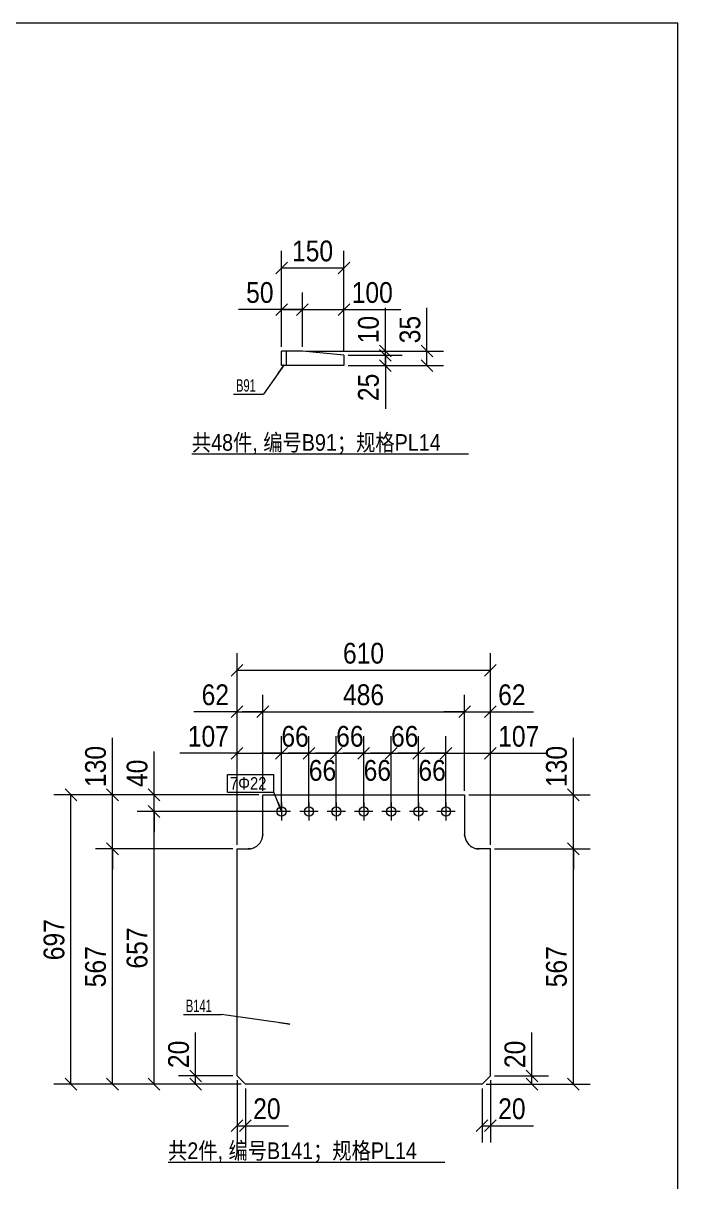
# Model space of a CAD drawing. Header units: inches. Extents: x 0 to 1938, y -2180 to 0.
# Drawn here: x 1127.3 to 1285, y -1158.9 to -880 of the extents above; entities that cross this region are included whole.
import ezdxf

# ---------------------------------------------------------------- set-up
doc = ezdxf.new("R2010")
doc.units = ezdxf.units.IN
doc.header["$MEASUREMENT"] = 0
doc.linetypes.add('XKITLINE00', pattern=[0])
doc.linetypes.add('XKITLINE01', pattern=[4, 1, -1, 1, -1])
for name, color, linetype, lineweight in [('Bolt', 7, 'Continuous', 0), ('BoltMark', 3, 'Continuous', 0), ('DrawingSheet', 5, 'Continuous', 0), ('OtherObjectType', 1, 'Continuous', 0), ('Part', 2, 'Continuous', 0), ('PartMark', 3, 'Continuous', 0), ('Z-DIMENSIONS', 1, 'Continuous', 0)]:
    doc.layers.add(name, color=color, linetype=linetype, lineweight=lineweight)
doc.styles.add('Arial Narrow', font='ARIAL.TTF')
doc.styles.add('romsim', font='ARIAL.TTF')
doc.styles.add('宋体', font='ARIAL.TTF')

# ---------------------------------------------------------------- blocks, each defined once
blk = doc.blocks.new('*A1279')
at = {"layer": 'Part', "color": 2, "linetype": 'XKITLINE00', "lineweight": 0}
for p, q in [((544.57, 346.07), (539.57, 346.07)), ((539.57, 342.57), (539.57, 346.07)), ((540.77, 342.57), (540.77, 346.07)), ((554.57, 345.07), (544.57, 346.07)), ((554.57, 345.07), (554.57, 342.57)), ((554.57, 342.57), (539.57, 342.57))]:
    blk.add_line(p, q, dxfattribs=at)
blk = doc.blocks.new('*A1285')
at = {"layer": 'Part', "color": 2, "linetype": 'XKITLINE00', "lineweight": 0}
for p, q in [((535.05, 229.74), (535.05, 239.24)), ((535.05, 239.24), (583.65, 239.24)), ((583.65, 239.24), (583.65, 229.74)), ((535.05, 229.74), (535.01, 229.2)), ((583.69, 229.2), (583.65, 229.74)), ((528.85, 171.59), (528.85, 226.24)), ((528.85, 226.24), (531.55, 226.24)), ((532.1, 226.29), (531.55, 226.24)), ((587.15, 226.24), (586.6, 226.29)), ((589.85, 226.24), (587.15, 226.24)), ((589.85, 171.59), (589.85, 226.24)), ((530.85, 169.59), (528.85, 171.59)), ((589.85, 171.59), (587.85, 169.59)), ((587.85, 169.59), (530.85, 169.59))]:
    blk.add_line(p, q, dxfattribs=at)
at = {"layer": 'Part', "color": 6, "linetype": 'XKITLINE01', "lineweight": 0}
for p, q in [((535.01, 229.2), (535.05, 229.74)), ((583.65, 229.74), (583.69, 229.2)), ((531.55, 226.24), (532.1, 226.29)), ((586.6, 226.29), (587.15, 226.24))]:
    blk.add_line(p, q, dxfattribs=at)
at = {"layer": 'Part', "color": 2, "linetype": 'XKITLINE00', "lineweight": 0}
for centre, start, end in [((531.55, 229.74), 279, 351), ((587.15, 229.74), 189, 261)]:
    blk.add_arc(centre, 3.5, start, end, dxfattribs=at)
at = {"layer": 'Part', "color": 6, "linetype": 'XKITLINE01', "lineweight": 0}
for centre, start, end in [((531.55, 229.74), 279, 351), ((587.15, 229.74), 189, 261)]:
    blk.add_arc(centre, 3.5, start, end, dxfattribs=at)
blk = doc.blocks.new('*A1286')
at = {"layer": 'Bolt', "color": 2, "linetype": 'XKITLINE00', "lineweight": 0}
for p, q in [((539.55, 237.44), (539.55, 233.04)), ((546.15, 237.44), (546.15, 233.04)), ((552.75, 237.44), (552.75, 233.04)), ((559.35, 237.44), (559.35, 233.04)), ((565.95, 237.44), (565.95, 233.04)), ((572.55, 237.44), (572.55, 233.04)), ((579.15, 237.44), (579.15, 233.04)), ((541.75, 235.24), (537.35, 235.24)), ((548.35, 235.24), (543.95, 235.24)), ((554.95, 235.24), (550.55, 235.24)), ((561.55, 235.24), (557.15, 235.24)), ((568.15, 235.24), (563.75, 235.24)), ((574.75, 235.24), (570.35, 235.24)), ((581.35, 235.24), (576.95, 235.24))]:
    blk.add_line(p, q, dxfattribs=at)
for centre in [(539.55, 235.24), (546.15, 235.24), (552.75, 235.24), (559.35, 235.24), (565.95, 235.24), (572.55, 235.24), (579.15, 235.24)]:
    blk.add_circle(centre, 1.1, dxfattribs=at)
blk = doc.blocks.new('*A1287')
at = {"layer": 'DrawingSheet', "color": 5, "linetype": 'XKITLINE00', "lineweight": 0}
for p, q in [((635, 425), (5, 425)), ((635, 5), (635, 425))]:
    blk.add_line(p, q, dxfattribs=at)
blk = doc.blocks.new('*A1477')
at = {"layer": 'OtherObjectType', "color": 6, "linetype": 'XKITLINE00', "lineweight": 0}
blk.add_line((517.96, 321.32), (584.61, 321.32), dxfattribs=at)
at = {"layer": 'OtherObjectType', "color": 3, "style": '宋体', "width": 0.85}
blk.add_text('共48件, 编号B91；规格PL14', height=4, dxfattribs=at).set_placement((517.96, 322.07))
blk = doc.blocks.new('*A1478')
at = {"layer": 'Z-DIMENSIONS', "color": 4, "linetype": 'XKITLINE00', "lineweight": 0}
for p, q in [((574.57, 346.07), (574.57, 356.48)), ((574.57, 346.07), (574.57, 356.48)), ((545.57, 346.07), (578.57, 346.07)), ((573.16, 347.48), (575.98, 344.65)), ((574.57, 342.57), (574.57, 346.07)), ((573.16, 343.98), (575.98, 341.15)), ((555.57, 342.57), (578.57, 342.57))]:
    blk.add_line(p, q, dxfattribs=at)
at = {"layer": 'Z-DIMENSIONS', "color": 7}
for p in [(574.57, 346.07), (574.57, 342.57)]:
    blk.add_point(p, dxfattribs=at)
at = {"layer": 'Z-DIMENSIONS', "color": 7, "style": 'Arial Narrow', "width": 0.85}
blk.add_text('35', height=5, rotation=90.0002, dxfattribs=at).set_placement((572.97, 347.94))
blk = doc.blocks.new('*A1479')
at = {"layer": 'Z-DIMENSIONS', "color": 4, "linetype": 'XKITLINE00', "lineweight": 0}
for p, q in [((539.57, 347.07), (539.57, 370.17)), ((554.57, 346.07), (554.57, 370.17)), ((540.98, 367.48), (538.16, 364.65)), ((539.57, 366.07), (554.57, 366.07)), ((555.98, 367.48), (553.16, 364.65))]:
    blk.add_line(p, q, dxfattribs=at)
at = {"layer": 'Z-DIMENSIONS', "color": 7}
for p in [(539.57, 366.07), (554.57, 366.07)]:
    blk.add_point(p, dxfattribs=at)
at = {"layer": 'Z-DIMENSIONS', "color": 7, "style": 'Arial Narrow', "width": 0.85}
blk.add_text('150', height=5, dxfattribs=at).set_placement((542.07, 367.67))
blk = doc.blocks.new('*A1480')
at = {"layer": 'Z-DIMENSIONS', "color": 4, "linetype": 'XKITLINE00', "lineweight": 0}
for p, q in [((564.57, 345.07), (564.57, 350.07)), ((563.16, 346.48), (565.98, 343.65)), ((555.57, 345.07), (568.57, 345.07)), ((563.16, 343.98), (565.98, 341.15)), ((564.57, 342.57), (564.57, 345.07)), ((555.57, 342.57), (568.57, 342.57)), ((564.57, 342.57), (564.57, 332.15)), ((564.57, 342.57), (564.57, 332.15))]:
    blk.add_line(p, q, dxfattribs=at)
at = {"layer": 'Z-DIMENSIONS', "color": 7}
for p in [(564.57, 345.07), (564.57, 342.57)]:
    blk.add_point(p, dxfattribs=at)
at = {"layer": 'Z-DIMENSIONS', "color": 7, "style": 'Arial Narrow', "width": 0.85}
blk.add_text('25', height=5, rotation=90.0002, dxfattribs=at).set_placement((562.97, 334.03))
blk = doc.blocks.new('*A1481')
at = {"layer": 'Z-DIMENSIONS', "color": 4, "linetype": 'XKITLINE00', "lineweight": 0}
for p, q in [((564.57, 346.07), (564.57, 356.48)), ((564.57, 346.07), (564.57, 356.48)), ((545.57, 346.07), (568.57, 346.07)), ((563.16, 347.48), (565.98, 344.65)), ((563.16, 346.48), (565.98, 343.65)), ((564.57, 345.07), (564.57, 346.07)), ((555.57, 345.07), (568.57, 345.07)), ((564.57, 345.07), (564.57, 340.07))]:
    blk.add_line(p, q, dxfattribs=at)
at = {"layer": 'Z-DIMENSIONS', "color": 7}
for p in [(564.57, 346.07), (564.57, 345.07)]:
    blk.add_point(p, dxfattribs=at)
at = {"layer": 'Z-DIMENSIONS', "color": 7, "style": 'Arial Narrow', "width": 0.85}
blk.add_text('10', height=5, rotation=90.0002, dxfattribs=at).set_placement((562.97, 347.94))
blk = doc.blocks.new('*A1482')
at = {"layer": 'Z-DIMENSIONS', "color": 4, "linetype": 'XKITLINE00', "lineweight": 0}
for p, q in [((539.57, 347.07), (539.57, 360.17)), ((544.57, 347.07), (544.57, 360.17)), ((540.98, 357.48), (538.16, 354.65)), ((545.98, 357.48), (543.16, 354.65)), ((539.57, 356.07), (529.16, 356.07)), ((539.57, 356.07), (529.16, 356.07)), ((539.57, 356.07), (544.57, 356.07)), ((544.57, 356.07), (549.57, 356.07))]:
    blk.add_line(p, q, dxfattribs=at)
at = {"layer": 'Z-DIMENSIONS', "color": 7}
for p in [(539.57, 356.07), (544.57, 356.07)]:
    blk.add_point(p, dxfattribs=at)
at = {"layer": 'Z-DIMENSIONS', "color": 7, "style": 'Arial Narrow', "width": 0.85}
blk.add_text('50', height=5, dxfattribs=at).set_placement((531.03, 357.67))
blk = doc.blocks.new('*A1483')
at = {"layer": 'Z-DIMENSIONS', "color": 4, "linetype": 'XKITLINE00', "lineweight": 0}
for p, q in [((544.57, 347.07), (544.57, 360.17)), ((554.57, 346.07), (554.57, 360.17)), ((545.98, 357.48), (543.16, 354.65)), ((555.98, 357.48), (553.16, 354.65)), ((544.57, 356.07), (539.57, 356.07)), ((544.57, 356.07), (554.57, 356.07)), ((554.57, 356.07), (568.32, 356.07)), ((554.57, 356.07), (568.32, 356.07))]:
    blk.add_line(p, q, dxfattribs=at)
at = {"layer": 'Z-DIMENSIONS', "color": 7}
for p in [(544.57, 356.07), (554.57, 356.07)]:
    blk.add_point(p, dxfattribs=at)
at = {"layer": 'Z-DIMENSIONS', "color": 7, "style": 'Arial Narrow', "width": 0.85}
blk.add_text('100', height=5, dxfattribs=at).set_placement((556.45, 357.67))
blk = doc.blocks.new('*A1484')
at = {"layer": 'PartMark', "color": 4, "linetype": 'XKITLINE00', "lineweight": 0}
for p, q in [((540.2, 342.75), (535.25, 335.7)), ((538.76, 340.7), (540.2, 342.75)), ((528.01, 335.7), (535.25, 335.7))]:
    blk.add_line(p, q, dxfattribs=at)
at = {"layer": 'PartMark', "color": 1, "style": 'romsim', "width": 0.6375}
blk.add_text('B91', height=3, dxfattribs=at).set_placement((528.61, 336.3))
blk = doc.blocks.new('*A1527')
at = {"layer": 'OtherObjectType', "color": 6, "linetype": 'XKITLINE00', "lineweight": 0}
blk.add_line((512.23, 150.84), (578.88, 150.84), dxfattribs=at)
at = {"layer": 'OtherObjectType', "color": 3, "style": '宋体', "width": 0.85}
blk.add_text('共2件, 编号B141；规格PL14', height=4, dxfattribs=at).set_placement((512.23, 151.59))
blk = doc.blocks.new('*A1528')
at = {"layer": 'Z-DIMENSIONS', "color": 4, "linetype": 'XKITLINE00', "lineweight": 0}
for p, q in [((528.85, 170.59), (528.85, 155.59)), ((530.85, 168.59), (530.85, 155.59)), ((530.27, 161.01), (527.44, 158.18)), ((528.85, 159.59), (530.85, 159.59)), ((532.27, 161.01), (529.44, 158.18)), ((530.85, 159.59), (541.27, 159.59)), ((530.85, 159.59), (541.27, 159.59))]:
    blk.add_line(p, q, dxfattribs=at)
at = {"layer": 'Z-DIMENSIONS', "color": 7}
for p in [(528.85, 159.59), (530.85, 159.59)]:
    blk.add_point(p, dxfattribs=at)
at = {"layer": 'Z-DIMENSIONS', "color": 7, "style": 'Arial Narrow', "width": 0.85}
blk.add_text('20', height=5, dxfattribs=at).set_placement((532.73, 161.19))
blk = doc.blocks.new('*A1529')
at = {"layer": 'Z-DIMENSIONS', "color": 4, "linetype": 'XKITLINE00', "lineweight": 0}
for p, q in [((589.85, 170.59), (589.85, 155.59)), ((587.85, 168.59), (587.85, 155.59)), ((589.27, 161.01), (586.44, 158.18)), ((587.85, 159.59), (589.85, 159.59)), ((591.27, 161.01), (588.44, 158.18)), ((589.85, 159.59), (600.27, 159.59)), ((589.85, 159.59), (600.27, 159.59))]:
    blk.add_line(p, q, dxfattribs=at)
at = {"layer": 'Z-DIMENSIONS', "color": 7}
for p in [(587.85, 159.59), (589.85, 159.59)]:
    blk.add_point(p, dxfattribs=at)
at = {"layer": 'Z-DIMENSIONS', "color": 7, "style": 'Arial Narrow', "width": 0.85}
blk.add_text('20', height=5, dxfattribs=at).set_placement((591.73, 161.19))
blk = doc.blocks.new('*A1530')
at = {"layer": 'Z-DIMENSIONS', "color": 4, "linetype": 'XKITLINE00', "lineweight": 0}
for p, q in [((518.85, 171.59), (518.85, 182.01)), ((518.85, 171.59), (518.85, 182.01)), ((517.44, 173.01), (520.27, 170.18)), ((527.85, 171.59), (514.75, 171.59)), ((517.44, 171.01), (520.27, 168.18)), ((518.85, 169.59), (518.85, 171.59)), ((529.85, 169.59), (514.75, 169.59))]:
    blk.add_line(p, q, dxfattribs=at)
at = {"layer": 'Z-DIMENSIONS', "color": 7}
for p in [(518.85, 171.59), (518.85, 169.59)]:
    blk.add_point(p, dxfattribs=at)
at = {"layer": 'Z-DIMENSIONS', "color": 7, "style": 'Arial Narrow', "width": 0.85}
blk.add_text('20', height=5, rotation=90.0002, dxfattribs=at).set_placement((517.25, 173.47))
blk = doc.blocks.new('*A1531')
at = {"layer": 'Z-DIMENSIONS', "color": 4, "linetype": 'XKITLINE00', "lineweight": 0}
for p, q in [((599.85, 171.59), (599.85, 182.01)), ((599.85, 171.59), (599.85, 182.01)), ((598.44, 173.01), (601.27, 170.18)), ((590.85, 171.59), (603.85, 171.59)), ((598.44, 171.01), (601.27, 168.18)), ((599.85, 169.59), (599.85, 171.59)), ((588.85, 169.59), (603.85, 169.59))]:
    blk.add_line(p, q, dxfattribs=at)
at = {"layer": 'Z-DIMENSIONS', "color": 7}
for p in [(599.85, 171.59), (599.85, 169.59)]:
    blk.add_point(p, dxfattribs=at)
at = {"layer": 'Z-DIMENSIONS', "color": 7, "style": 'Arial Narrow', "width": 0.85}
blk.add_text('20', height=5, rotation=90.0002, dxfattribs=at).set_placement((598.25, 173.47))
blk = doc.blocks.new('*A1532')
at = {"layer": 'Z-DIMENSIONS', "color": 4, "linetype": 'XKITLINE00', "lineweight": 0}
for p, q in [((579.15, 236.24), (579.15, 253.34)), ((589.85, 227.24), (589.85, 253.34)), ((579.15, 249.24), (574.15, 249.24)), ((580.57, 250.66), (577.74, 247.83)), ((579.15, 249.24), (589.85, 249.24)), ((591.27, 250.66), (588.44, 247.83)), ((589.85, 249.24), (603.6, 249.24)), ((589.85, 249.24), (603.6, 249.24))]:
    blk.add_line(p, q, dxfattribs=at)
at = {"layer": 'Z-DIMENSIONS', "color": 7}
for p in [(579.15, 249.24), (589.85, 249.24)]:
    blk.add_point(p, dxfattribs=at)
at = {"layer": 'Z-DIMENSIONS', "color": 7, "style": 'Arial Narrow', "width": 0.85}
blk.add_text('107', height=5, dxfattribs=at).set_placement((591.73, 250.84))
blk = doc.blocks.new('*A1533')
at = {"layer": 'Z-DIMENSIONS', "color": 4, "linetype": 'XKITLINE00', "lineweight": 0}
for p, q in [((572.55, 236.24), (572.55, 253.24)), ((579.15, 236.24), (579.15, 253.24)), ((572.55, 249.24), (567.55, 249.24)), ((573.97, 250.66), (571.14, 247.83)), ((572.55, 249.24), (579.15, 249.24)), ((580.57, 250.66), (577.74, 247.83)), ((579.15, 249.24), (584.15, 249.24))]:
    blk.add_line(p, q, dxfattribs=at)
at = {"layer": 'Z-DIMENSIONS', "color": 7}
for p in [(572.55, 249.24), (579.15, 249.24)]:
    blk.add_point(p, dxfattribs=at)
at = {"layer": 'Z-DIMENSIONS', "color": 7, "style": 'Arial Narrow', "width": 0.85}
blk.add_text('66', height=5, dxfattribs=at).set_placement((572.52, 242.64))
blk = doc.blocks.new('*A1534')
at = {"layer": 'Z-DIMENSIONS', "color": 4, "linetype": 'XKITLINE00', "lineweight": 0}
for p, q in [((565.95, 236.24), (565.95, 253.34)), ((572.55, 236.24), (572.55, 253.34)), ((565.95, 249.24), (560.95, 249.24)), ((567.37, 250.66), (564.54, 247.83)), ((565.95, 249.24), (572.55, 249.24)), ((573.97, 250.66), (571.14, 247.83)), ((572.55, 249.24), (577.55, 249.24))]:
    blk.add_line(p, q, dxfattribs=at)
at = {"layer": 'Z-DIMENSIONS', "color": 7}
for p in [(565.95, 249.24), (572.55, 249.24)]:
    blk.add_point(p, dxfattribs=at)
at = {"layer": 'Z-DIMENSIONS', "color": 7, "style": 'Arial Narrow', "width": 0.85}
blk.add_text('66', height=5, dxfattribs=at).set_placement((565.92, 250.84))
blk = doc.blocks.new('*A1535')
at = {"layer": 'Z-DIMENSIONS', "color": 4, "linetype": 'XKITLINE00', "lineweight": 0}
for p, q in [((559.35, 236.24), (559.35, 253.24)), ((565.95, 236.24), (565.95, 253.24)), ((559.35, 249.24), (554.35, 249.24)), ((560.77, 250.66), (557.94, 247.83)), ((559.35, 249.24), (565.95, 249.24)), ((567.37, 250.66), (564.54, 247.83)), ((565.95, 249.24), (570.95, 249.24))]:
    blk.add_line(p, q, dxfattribs=at)
at = {"layer": 'Z-DIMENSIONS', "color": 7}
for p in [(559.35, 249.24), (565.95, 249.24)]:
    blk.add_point(p, dxfattribs=at)
at = {"layer": 'Z-DIMENSIONS', "color": 7, "style": 'Arial Narrow', "width": 0.85}
blk.add_text('66', height=5, dxfattribs=at).set_placement((559.32, 242.64))
blk = doc.blocks.new('*A1536')
at = {"layer": 'Z-DIMENSIONS', "color": 4, "linetype": 'XKITLINE00', "lineweight": 0}
for p, q in [((552.75, 236.24), (552.75, 253.34)), ((559.35, 236.24), (559.35, 253.34)), ((552.75, 249.24), (547.75, 249.24)), ((554.17, 250.66), (551.34, 247.83)), ((552.75, 249.24), (559.35, 249.24)), ((560.77, 250.66), (557.94, 247.83)), ((559.35, 249.24), (564.35, 249.24))]:
    blk.add_line(p, q, dxfattribs=at)
at = {"layer": 'Z-DIMENSIONS', "color": 7}
for p in [(552.75, 249.24), (559.35, 249.24)]:
    blk.add_point(p, dxfattribs=at)
at = {"layer": 'Z-DIMENSIONS', "color": 7, "style": 'Arial Narrow', "width": 0.85}
blk.add_text('66', height=5, dxfattribs=at).set_placement((552.72, 250.84))
blk = doc.blocks.new('*A1537')
at = {"layer": 'Z-DIMENSIONS', "color": 4, "linetype": 'XKITLINE00', "lineweight": 0}
for p, q in [((546.15, 236.24), (546.15, 253.24)), ((552.75, 236.24), (552.75, 253.24)), ((546.15, 249.24), (541.15, 249.24)), ((547.57, 250.66), (544.74, 247.83)), ((546.15, 249.24), (552.75, 249.24)), ((554.17, 250.66), (551.34, 247.83)), ((552.75, 249.24), (557.75, 249.24))]:
    blk.add_line(p, q, dxfattribs=at)
at = {"layer": 'Z-DIMENSIONS', "color": 7}
for p in [(546.15, 249.24), (552.75, 249.24)]:
    blk.add_point(p, dxfattribs=at)
at = {"layer": 'Z-DIMENSIONS', "color": 7, "style": 'Arial Narrow', "width": 0.85}
blk.add_text('66', height=5, dxfattribs=at).set_placement((546.12, 242.64))
blk = doc.blocks.new('*A1538')
at = {"layer": 'Z-DIMENSIONS', "color": 4, "linetype": 'XKITLINE00', "lineweight": 0}
for p, q in [((539.55, 236.24), (539.55, 253.34)), ((546.15, 236.24), (546.15, 253.34)), ((539.55, 249.24), (534.55, 249.24)), ((540.97, 250.66), (538.14, 247.83)), ((539.55, 249.24), (546.15, 249.24)), ((547.57, 250.66), (544.74, 247.83)), ((546.15, 249.24), (551.15, 249.24))]:
    blk.add_line(p, q, dxfattribs=at)
at = {"layer": 'Z-DIMENSIONS', "color": 7}
for p in [(539.55, 249.24), (546.15, 249.24)]:
    blk.add_point(p, dxfattribs=at)
at = {"layer": 'Z-DIMENSIONS', "color": 7, "style": 'Arial Narrow', "width": 0.85}
blk.add_text('66', height=5, dxfattribs=at).set_placement((539.52, 250.84))
blk = doc.blocks.new('*A1539')
at = {"layer": 'Z-DIMENSIONS', "color": 4, "linetype": 'XKITLINE00', "lineweight": 0}
for p, q in [((528.85, 227.24), (528.85, 253.34)), ((539.55, 236.24), (539.55, 253.34)), ((528.85, 249.24), (515.1, 249.24)), ((528.85, 249.24), (515.1, 249.24)), ((530.27, 250.66), (527.44, 247.83)), ((528.85, 249.24), (539.55, 249.24)), ((540.97, 250.66), (538.14, 247.83)), ((539.55, 249.24), (544.55, 249.24))]:
    blk.add_line(p, q, dxfattribs=at)
at = {"layer": 'Z-DIMENSIONS', "color": 7}
for p in [(528.85, 249.24), (539.55, 249.24)]:
    blk.add_point(p, dxfattribs=at)
at = {"layer": 'Z-DIMENSIONS', "color": 7, "style": 'Arial Narrow', "width": 0.85}
blk.add_text('107', height=5, dxfattribs=at).set_placement((516.98, 250.84))
blk = doc.blocks.new('*A1540')
at = {"layer": 'Z-DIMENSIONS', "color": 4, "linetype": 'XKITLINE00', "lineweight": 0}
for p, q in [((508.85, 239.24), (508.85, 249.66)), ((508.85, 239.24), (508.85, 249.66)), ((507.44, 240.66), (510.27, 237.83)), ((534.05, 239.24), (504.75, 239.24)), ((508.85, 235.24), (508.85, 239.24)), ((538.55, 235.24), (504.75, 235.24)), ((507.44, 236.66), (510.27, 233.83)), ((508.85, 235.24), (508.85, 230.24))]:
    blk.add_line(p, q, dxfattribs=at)
at = {"layer": 'Z-DIMENSIONS', "color": 7}
for p in [(508.85, 239.24), (508.85, 235.24)]:
    blk.add_point(p, dxfattribs=at)
at = {"layer": 'Z-DIMENSIONS', "color": 7, "style": 'Arial Narrow', "width": 0.85}
blk.add_text('40', height=5, rotation=90.0002, dxfattribs=at).set_placement((507.25, 241.12))
blk = doc.blocks.new('*A1541')
at = {"layer": 'Z-DIMENSIONS', "color": 4, "linetype": 'XKITLINE00', "lineweight": 0}
for p, q in [((508.85, 235.24), (508.85, 240.24)), ((538.55, 235.24), (504.75, 235.24)), ((507.44, 236.66), (510.27, 233.83)), ((508.85, 169.59), (508.85, 235.24)), ((507.44, 171.01), (510.27, 168.18)), ((529.85, 169.59), (504.75, 169.59))]:
    blk.add_line(p, q, dxfattribs=at)
at = {"layer": 'Z-DIMENSIONS', "color": 7}
for p in [(508.85, 235.24), (508.85, 169.59)]:
    blk.add_point(p, dxfattribs=at)
at = {"layer": 'Z-DIMENSIONS', "color": 7, "style": 'Arial Narrow', "width": 0.85}
blk.add_text('657', height=5, rotation=90.0002, dxfattribs=at).set_placement((507.25, 197.42))
blk = doc.blocks.new('*A1542')
at = {"layer": 'Z-DIMENSIONS', "color": 4, "linetype": 'XKITLINE00', "lineweight": 0}
for p, q in [((583.65, 240.24), (583.65, 263.34)), ((589.85, 227.24), (589.85, 263.34)), ((585.07, 260.66), (582.24, 257.83)), ((591.27, 260.66), (588.44, 257.83)), ((583.65, 259.24), (578.65, 259.24)), ((583.65, 259.24), (589.85, 259.24)), ((589.85, 259.24), (600.27, 259.24)), ((589.85, 259.24), (600.27, 259.24))]:
    blk.add_line(p, q, dxfattribs=at)
at = {"layer": 'Z-DIMENSIONS', "color": 7}
for p in [(583.65, 259.24), (589.85, 259.24)]:
    blk.add_point(p, dxfattribs=at)
at = {"layer": 'Z-DIMENSIONS', "color": 7, "style": 'Arial Narrow', "width": 0.85}
blk.add_text('62', height=5, dxfattribs=at).set_placement((591.73, 260.84))
blk = doc.blocks.new('*A1543')
at = {"layer": 'Z-DIMENSIONS', "color": 4, "linetype": 'XKITLINE00', "lineweight": 0}
for p, q in [((535.05, 240.24), (535.05, 263.34)), ((583.65, 240.24), (583.65, 263.34)), ((536.47, 260.66), (533.64, 257.83)), ((585.07, 260.66), (582.24, 257.83)), ((535.05, 259.24), (530.05, 259.24)), ((535.05, 259.24), (583.65, 259.24)), ((583.65, 259.24), (588.65, 259.24))]:
    blk.add_line(p, q, dxfattribs=at)
at = {"layer": 'Z-DIMENSIONS', "color": 7}
for p in [(535.05, 259.24), (583.65, 259.24)]:
    blk.add_point(p, dxfattribs=at)
at = {"layer": 'Z-DIMENSIONS', "color": 7, "style": 'Arial Narrow', "width": 0.85}
blk.add_text('486', height=5, dxfattribs=at).set_placement((554.35, 260.84))
blk = doc.blocks.new('*A1544')
at = {"layer": 'Z-DIMENSIONS', "color": 4, "linetype": 'XKITLINE00', "lineweight": 0}
for p, q in [((528.85, 227.24), (528.85, 263.34)), ((535.05, 240.24), (535.05, 263.34)), ((530.27, 260.66), (527.44, 257.83)), ((536.47, 260.66), (533.64, 257.83)), ((528.85, 259.24), (518.44, 259.24)), ((528.85, 259.24), (518.44, 259.24)), ((528.85, 259.24), (535.05, 259.24)), ((535.05, 259.24), (540.05, 259.24))]:
    blk.add_line(p, q, dxfattribs=at)
at = {"layer": 'Z-DIMENSIONS', "color": 7}
for p in [(528.85, 259.24), (535.05, 259.24)]:
    blk.add_point(p, dxfattribs=at)
at = {"layer": 'Z-DIMENSIONS', "color": 7, "style": 'Arial Narrow', "width": 0.85}
blk.add_text('62', height=5, dxfattribs=at).set_placement((520.31, 260.84))
blk = doc.blocks.new('*A1545')
at = {"layer": 'Z-DIMENSIONS', "color": 4, "linetype": 'XKITLINE00', "lineweight": 0}
for p, q in [((498.85, 239.24), (498.85, 252.99)), ((498.85, 239.24), (498.85, 252.99)), ((497.44, 240.66), (500.27, 237.83)), ((534.05, 239.24), (494.75, 239.24)), ((498.85, 226.24), (498.85, 239.24)), ((527.85, 226.24), (494.75, 226.24)), ((497.44, 227.66), (500.27, 224.83)), ((498.85, 226.24), (498.85, 221.24))]:
    blk.add_line(p, q, dxfattribs=at)
at = {"layer": 'Z-DIMENSIONS', "color": 7}
for p in [(498.85, 239.24), (498.85, 226.24)]:
    blk.add_point(p, dxfattribs=at)
at = {"layer": 'Z-DIMENSIONS', "color": 7, "style": 'Arial Narrow', "width": 0.85}
blk.add_text('130', height=5, rotation=90.0002, dxfattribs=at).set_placement((497.25, 241.12))
blk = doc.blocks.new('*A1546')
at = {"layer": 'Z-DIMENSIONS', "color": 4, "linetype": 'XKITLINE00', "lineweight": 0}
for p, q in [((498.85, 226.24), (498.85, 231.24)), ((527.85, 226.24), (494.75, 226.24)), ((497.44, 227.66), (500.27, 224.83)), ((498.85, 169.59), (498.85, 226.24)), ((497.44, 171.01), (500.27, 168.18)), ((529.85, 169.59), (494.75, 169.59))]:
    blk.add_line(p, q, dxfattribs=at)
at = {"layer": 'Z-DIMENSIONS', "color": 7}
for p in [(498.85, 226.24), (498.85, 169.59)]:
    blk.add_point(p, dxfattribs=at)
at = {"layer": 'Z-DIMENSIONS', "color": 7, "style": 'Arial Narrow', "width": 0.85}
blk.add_text('567', height=5, rotation=90.0002, dxfattribs=at).set_placement((497.25, 192.92))
blk = doc.blocks.new('*A1547')
at = {"layer": 'Z-DIMENSIONS', "color": 4, "linetype": 'XKITLINE00', "lineweight": 0}
for p, q in [((609.85, 239.24), (609.85, 252.99)), ((609.85, 239.24), (609.85, 252.99)), ((608.44, 240.66), (611.27, 237.83)), ((584.65, 239.24), (613.85, 239.24)), ((609.85, 226.24), (609.85, 239.24)), ((590.85, 226.24), (613.85, 226.24)), ((608.44, 227.66), (611.27, 224.83)), ((609.85, 226.24), (609.85, 221.24))]:
    blk.add_line(p, q, dxfattribs=at)
at = {"layer": 'Z-DIMENSIONS', "color": 7}
for p in [(609.85, 239.24), (609.85, 226.24)]:
    blk.add_point(p, dxfattribs=at)
at = {"layer": 'Z-DIMENSIONS', "color": 7, "style": 'Arial Narrow', "width": 0.85}
blk.add_text('130', height=5, rotation=90.0002, dxfattribs=at).set_placement((608.25, 241.12))
blk = doc.blocks.new('*A1548')
at = {"layer": 'Z-DIMENSIONS', "color": 4, "linetype": 'XKITLINE00', "lineweight": 0}
for p, q in [((609.85, 226.24), (609.85, 231.24)), ((590.85, 226.24), (613.85, 226.24)), ((608.44, 227.66), (611.27, 224.83)), ((609.85, 169.59), (609.85, 226.24)), ((608.44, 171.01), (611.27, 168.18)), ((588.85, 169.59), (613.85, 169.59))]:
    blk.add_line(p, q, dxfattribs=at)
at = {"layer": 'Z-DIMENSIONS', "color": 7}
for p in [(609.85, 226.24), (609.85, 169.59)]:
    blk.add_point(p, dxfattribs=at)
at = {"layer": 'Z-DIMENSIONS', "color": 7, "style": 'Arial Narrow', "width": 0.85}
blk.add_text('567', height=5, rotation=90.0002, dxfattribs=at).set_placement((608.25, 192.92))
blk = doc.blocks.new('*A1549')
at = {"layer": 'Z-DIMENSIONS', "color": 4, "linetype": 'XKITLINE00', "lineweight": 0}
for p, q in [((528.85, 227.24), (528.85, 273.34)), ((589.85, 227.24), (589.85, 273.34)), ((530.27, 270.66), (527.44, 267.83)), ((591.27, 270.66), (588.44, 267.83)), ((528.85, 269.24), (589.85, 269.24))]:
    blk.add_line(p, q, dxfattribs=at)
at = {"layer": 'Z-DIMENSIONS', "color": 7}
for p in [(528.85, 269.24), (589.85, 269.24)]:
    blk.add_point(p, dxfattribs=at)
at = {"layer": 'Z-DIMENSIONS', "color": 7, "style": 'Arial Narrow', "width": 0.85}
blk.add_text('610', height=5, dxfattribs=at).set_placement((554.35, 270.84))
blk = doc.blocks.new('*A1550')
at = {"layer": 'Z-DIMENSIONS', "color": 4, "linetype": 'XKITLINE00', "lineweight": 0}
for p, q in [((487.44, 240.66), (490.27, 237.83)), ((534.05, 239.24), (484.75, 239.24)), ((488.85, 169.59), (488.85, 239.24)), ((487.44, 171.01), (490.27, 168.18)), ((529.85, 169.59), (484.75, 169.59))]:
    blk.add_line(p, q, dxfattribs=at)
at = {"layer": 'Z-DIMENSIONS', "color": 7}
for p in [(488.85, 239.24), (488.85, 169.59)]:
    blk.add_point(p, dxfattribs=at)
at = {"layer": 'Z-DIMENSIONS', "color": 7, "style": 'Arial Narrow', "width": 0.85}
blk.add_text('697', height=5, rotation=90.0002, dxfattribs=at).set_placement((487.25, 199.42))
blk = doc.blocks.new('*A1551')
at = {"layer": 'PartMark', "color": 4, "linetype": 'XKITLINE00', "lineweight": 0}
for p, q in [((515.92, 186.36), (525.1, 186.36)), ((541.53, 184.06), (525.1, 186.36)), ((539.05, 184.41), (541.53, 184.06))]:
    blk.add_line(p, q, dxfattribs=at)
at = {"layer": 'PartMark', "color": 1, "style": 'romsim', "width": 0.6375}
blk.add_text('B141', height=3, dxfattribs=at).set_placement((516.52, 186.96))
blk = doc.blocks.new('*A1552')
at = {"layer": 'BoltMark', "color": 1, "linetype": 'XKITLINE00', "lineweight": 0}
for p, q in [((526.54, 244.11), (537.74, 244.11)), ((526.54, 239.91), (526.54, 244.11)), ((537.74, 239.91), (537.74, 244.11)), ((526.54, 239.91), (537.74, 239.91)), ((539.55, 235.24), (537.74, 239.91)), ((538.65, 237.57), (539.55, 235.24))]:
    blk.add_line(p, q, dxfattribs=at)
at = {"layer": 'BoltMark', "color": 4, "style": '宋体', "width": 0.85}
blk.add_text('7Φ22', height=3, dxfattribs=at).set_placement((527.14, 240.51))
blk = doc.blocks.new('P详图~008 (PL14mm零件图1)')
at = {"lineweight": 0}
for name in ['*A1287', '*A1479', '*A1482', '*A1483', '*A1478', '*A1481', '*A1480', '*A1279', '*A1477', '*A1549', '*A1544', '*A1543', '*A1542', '*A1539', '*A1538', '*A1536', '*A1534', '*A1532', '*A1545', '*A1537', '*A1535', '*A1533', '*A1547', '*A1540', '*A1550', '*A1541', '*A1285', '*A1286', '*A1546', '*A1548', '*A1530', '*A1531', '*A1528', '*A1529', '*A1527']:
    blk.add_blockref(name, (0, 0), dxfattribs=at)
at = {"layer": 'BoltMark', "lineweight": 0}
blk.add_blockref('*A1552', (0, 0), dxfattribs=at)
at = {"layer": 'PartMark', "lineweight": 0}
for name in ['*A1484', '*A1551']:
    blk.add_blockref(name, (0, 0), dxfattribs=at)

msp = doc.modelspace()

# ---------------------------------------------------------------- block references
msp.add_blockref('P详图~008 (PL14mm零件图1)', (650, -1305))

doc.saveas('drawing.dxf')
